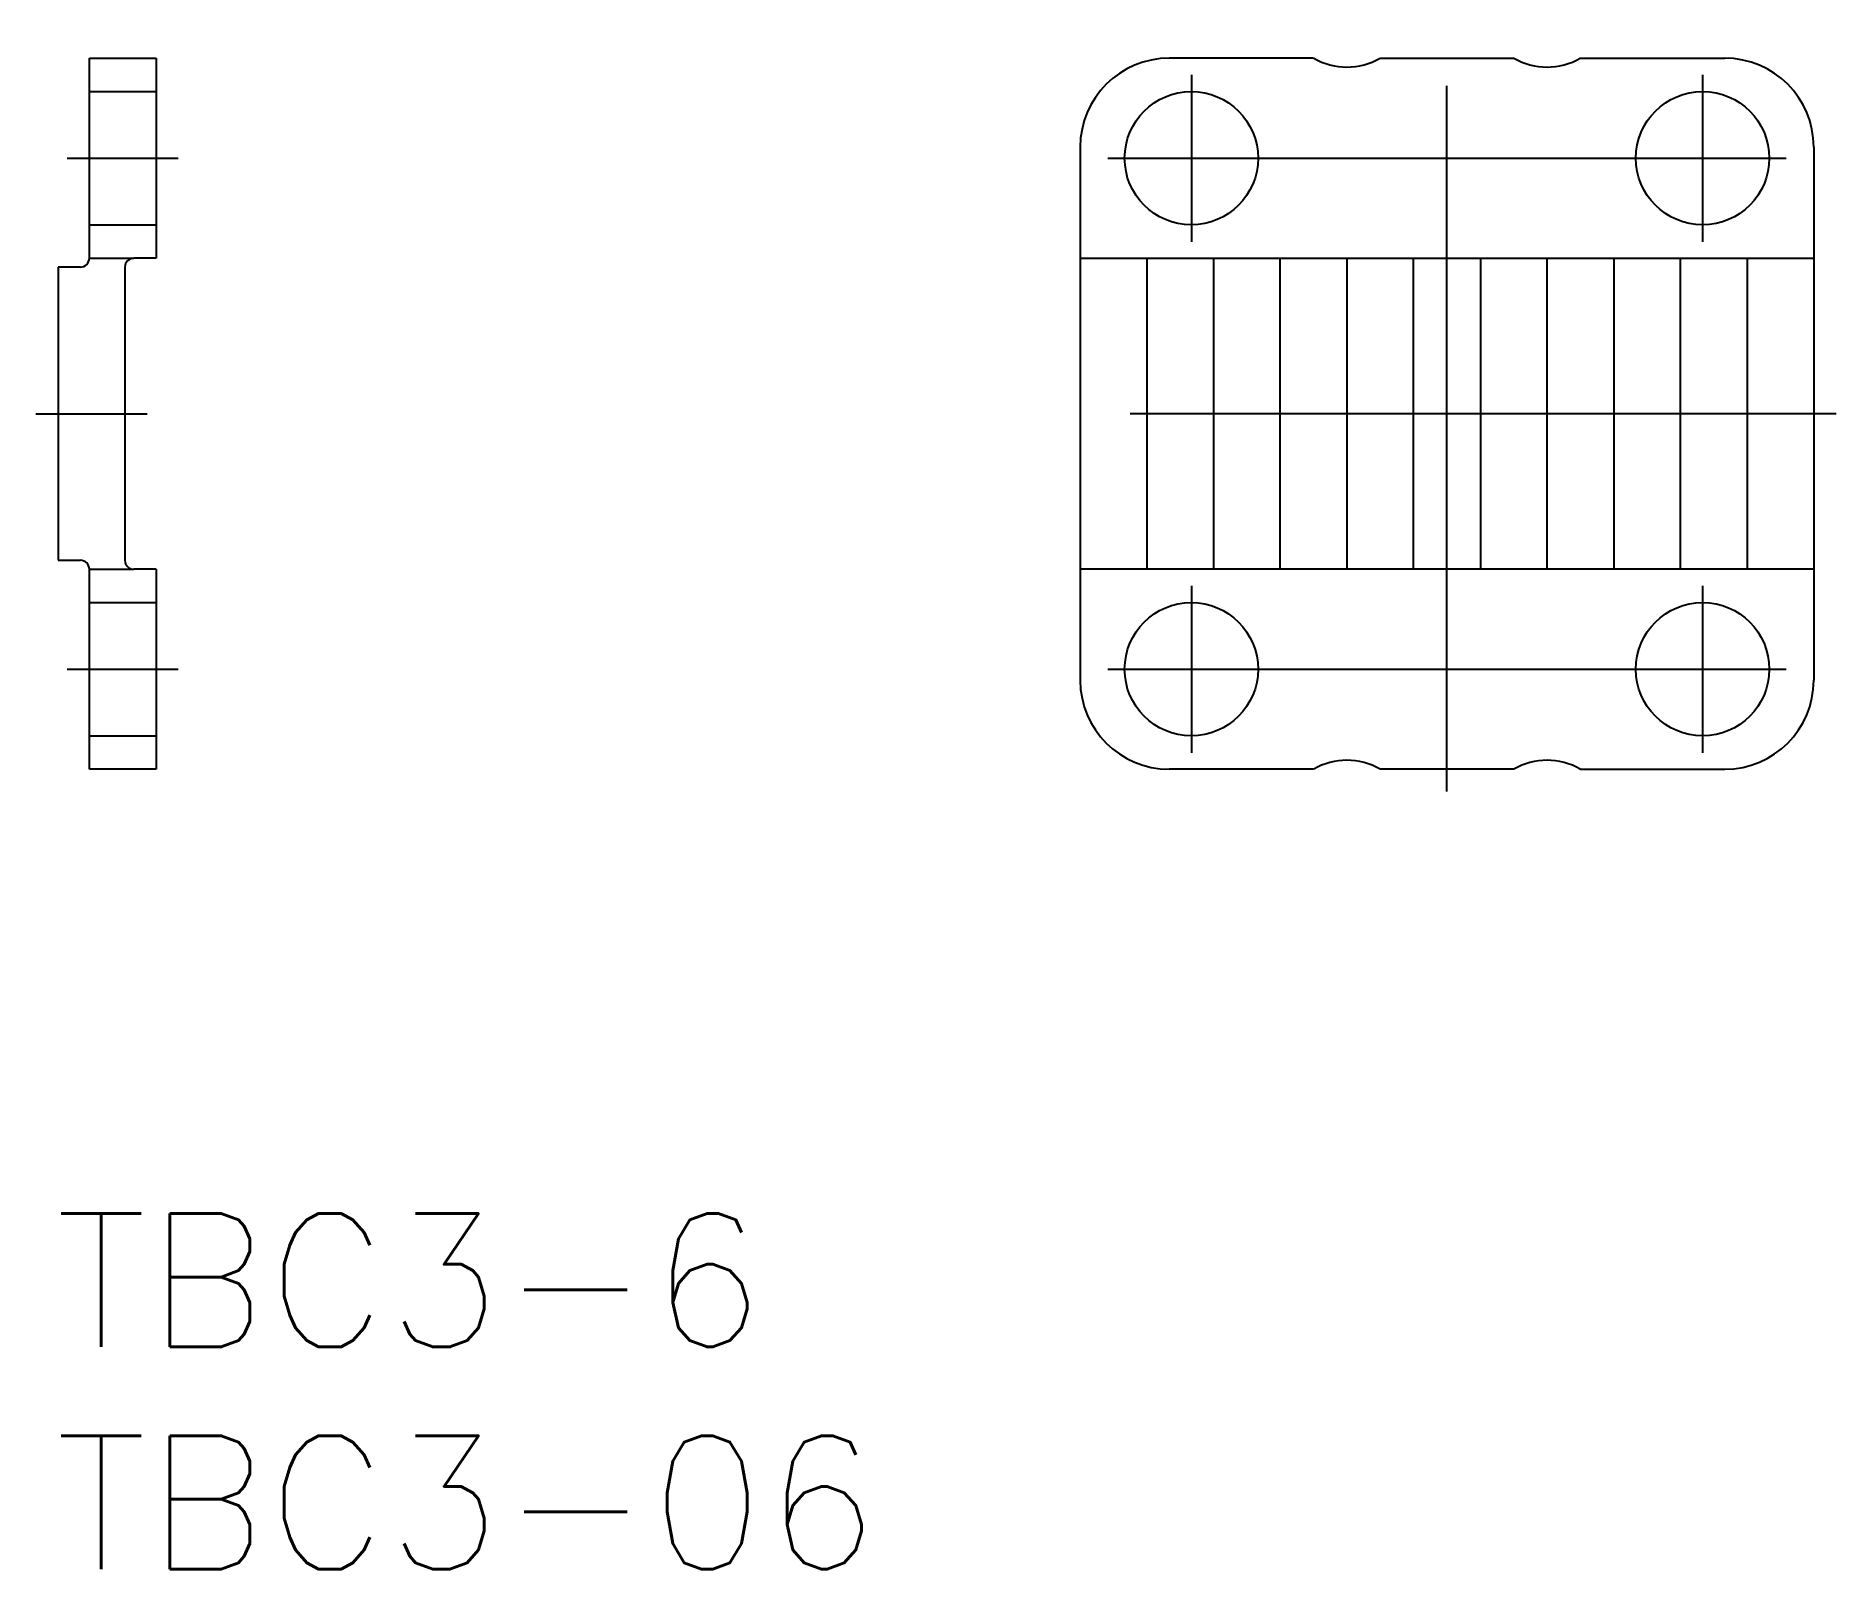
# Model space of a CAD drawing. Extents: x -0.4 to 40, y -8 to 26.5.
import ezdxf

# ---------------------------------------------------------------- set-up
doc = ezdxf.new("R2010")
doc.units = 0
doc.header["$LTSCALE"] = 0.5
doc.linetypes.add('CENTER', pattern=[50.8, 31.75, -6.35, 6.35, -6.35])
doc.linetypes.add('DASHED', pattern=[19.05, 12.7, -6.35])
for name, color, linetype in [('MSM_CENTER', 1, 'CENTER'), ('MSM_CONTINUOUS', 7, 'CONTINUOUS'), ('MSM_DASHED', 4, 'DASHED'), ('MSM_PART_NUMBER', 7, 'CONTINUOUS')]:
    doc.layers.add(name, color=color, linetype=linetype)
doc.styles.get("Standard").update_dxf_attribs({"font": 'txt.shx', "height": 2, "bigfont": 'bigfont.shx'})

# ---------------------------------------------------------------- blocks, each defined once
blk = doc.blocks.new('*U20')
at = {"layer": 'MSM_PART_NUMBER'}
blk.add_text('TBC3-6', height=3, dxfattribs=at).set_placement((0, -3))
blk = doc.blocks.new('*U21')
at = {"layer": 'MSM_PART_NUMBER'}
blk.add_text('TBC3-06', height=3, dxfattribs=at).set_placement((0, -8))

msp = doc.modelspace()

# ---------------------------------------------------------------- linework, layer by layer
at = {"layer": 'MSM_CENTER'}
for p, q in [((31.299, 9.5), (31.299, 26.5)), ((25.549, 25.629), (25.549, 21.871)), ((37.049, 25.629), (37.049, 21.871)), ((0.262, 23.75), (2.762, 23.75)), ((23.67, 23.75), (38.928, 23.75)), ((-0.438, 18), (2.062, 18)), ((40.049, 18), (22.549, 18)), ((25.549, 14.129), (25.549, 10.371)), ((37.049, 14.129), (37.049, 10.371)), ((0.262, 12.25), (2.762, 12.25)), ((23.67, 12.25), (38.928, 12.25))]:
    msp.add_line(p, q, dxfattribs=at)
at = {"layer": 'MSM_CONTINUOUS'}
for p, q in [((0.762, 26), (2.262, 26)), ((0.762, 21.5), (0.762, 26)), ((2.262, 26), (2.262, 21.5)), ((28.3, 26), (25.049, 26)), ((29.797, 26), (32.8, 26)), ((34.297, 26), (37.549, 26)), ((23.049, 24), (23.049, 12)), ((39.549, 24), (39.549, 12)), ((2.262, 21.5), (1.762, 21.5)), ((23.049, 21.5), (39.549, 21.5)), ((24.549, 21.5), (24.549, 14.5)), ((26.049, 21.5), (26.049, 14.5)), ((27.549, 14.5), (27.549, 21.5)), ((29.049, 21.5), (29.049, 14.5)), ((30.549, 14.5), (30.549, 21.5)), ((32.049, 21.5), (32.049, 14.5)), ((33.549, 14.5), (33.549, 21.5)), ((35.049, 21.5), (35.049, 14.5)), ((36.549, 14.5), (36.549, 21.5)), ((38.049, 21.5), (38.049, 14.5)), ((0.062, 21.3), (0.062, 14.7)), ((0.562, 21.3), (0.062, 21.3)), ((1.562, 21.3), (1.562, 14.7)), ((0.062, 14.7), (0.562, 14.7)), ((0.762, 10), (0.762, 14.5)), ((2.262, 14.5), (1.762, 14.5)), ((2.262, 14.5), (2.262, 10)), ((39.549, 14.5), (23.049, 14.5)), ((2.262, 10), (0.762, 10)), ((28.3, 10), (25.049, 10)), ((32.8, 10), (29.797, 10)), ((34.297, 10), (37.549, 10))]:
    msp.add_line(p, q, dxfattribs=at)
for centre in [(25.549, 23.75), (37.049, 23.75), (25.549, 12.25), (37.049, 12.25)]:
    msp.add_circle(centre, 1.5, dxfattribs=at)
for centre, radius, start, end in [((25.049, 24), 2, 90, 180), ((29.049, 27.3), 1.5, 240.0736, 299.9264), ((33.549, 27.3), 1.5, 240.0736, 299.9264), ((37.549, 24), 2, 0, 90), ((0.562, 21.5), 0.2, 270, 0), ((1.762, 21.3), 0.2, 90, 180), ((0.562, 14.5), 0.2, 0, 90), ((1.762, 14.7), 0.2, 180, 270), ((25.049, 12), 2, 180, 270), ((37.549, 12), 2, 270, 0), ((29.049, 8.7), 1.5, 60.0736, 119.9264), ((33.549, 8.7), 1.5, 60.0736, 119.9264)]:
    msp.add_arc(centre, radius, start, end, dxfattribs=at)
at = {"layer": 'MSM_DASHED'}
for p, q in [((0.762, 25.25), (2.262, 25.25)), ((0.762, 22.25), (2.262, 22.25)), ((0.762, 21.5), (1.762, 21.5)), ((0.762, 14.5), (1.762, 14.5)), ((0.762, 13.75), (2.262, 13.75)), ((0.762, 10.75), (2.262, 10.75))]:
    msp.add_line(p, q, dxfattribs=at)

# ---------------------------------------------------------------- block references
at = {"layer": 'MSM_CONTINUOUS'}
for name in ['*U20', '*U21']:
    msp.add_blockref(name, (0, 0), dxfattribs=at)

doc.saveas('drawing.dxf')
